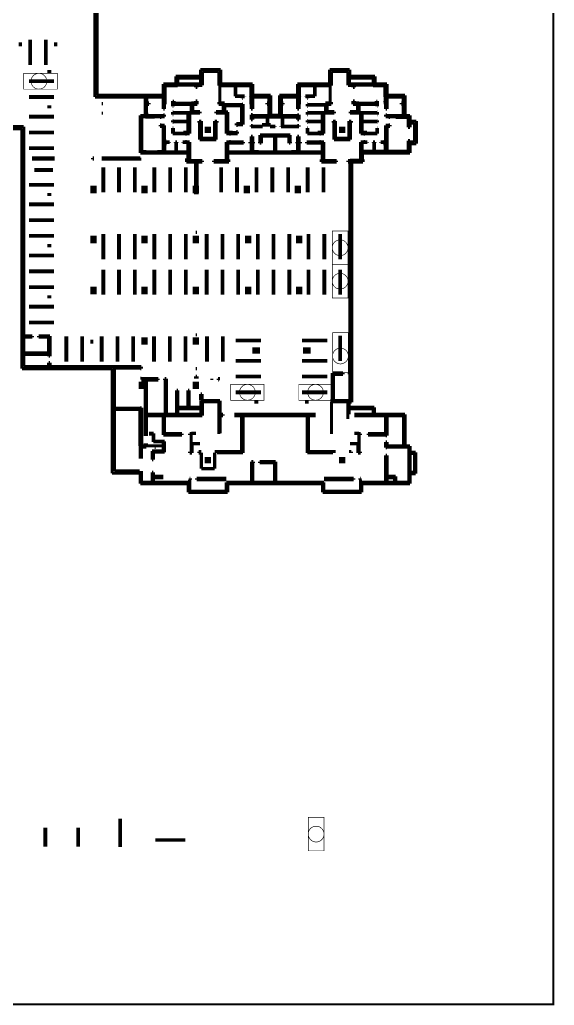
# Model space of a CAD drawing. Header units: millimetres. Extents: x 0 to 1249171, y -42321 to 335084.
# Drawn here: x 864317 to 949071, y -42221 to 113900 of the extents above; entities that cross this region are included whole.
import ezdxf

# ---------------------------------------------------------------- set-up
doc = ezdxf.new("R2010")
doc.units = ezdxf.units.MM
doc.header["$LTSCALE"] = 1000
doc.linetypes.add('A6-DK-B1F$0$HIDDEN2', pattern=[4.7625, 3.175, -1.5875])
doc.linetypes.add('A6-DK-B2F$0$HIDDEN2', pattern=[4.7625, 3.175, -1.5875])
for name, color, linetype in [('A6-DK-B1F$0$A-PRKG', 175, 'A6-DK-B1F$0$HIDDEN2'), ('A6-DK-B2F$0$A-PRKG', 175, 'A6-DK-B2F$0$HIDDEN2'), ('P_core', 1, 'Continuous'), ('P_lot', 5, 'Continuous'), ('留孔', 1, 'Continuous')]:
    doc.layers.add(name, color=color, linetype=linetype)
doc.layers.add('P_wall', color=7, linetype='Continuous', lineweight=50)
doc.layers.get('0').off()
doc.layers.get('A6-DK-B1F$0$A-PRKG').off()
doc.layers.get('A6-DK-B2F$0$A-PRKG').off()

# ---------------------------------------------------------------- blocks, each defined once
blk = doc.blocks.new('A6-DK-B1F$0$标准车位')
blk.add_lwpolyline([(350, 4600), (1250, 0), (2150, 4600)])
blk.add_lwpolyline([(350, 4600), (2150, 4600), (2150, 0), (350, 0)], close=True)
at = {"layer": 'P_lot', "const_width": 600}
blk.add_lwpolyline([(1250, 300), (1250, 4300)], dxfattribs=at)
blk = doc.blocks.new('A6-DK-B1F$0$$0$A$C46FA2BC5')
at = {"layer": 'P_lot', "const_width": 600}
blk.add_lwpolyline([(-1100, -650), (-1100, -3650)], dxfattribs=at)
blk = doc.blocks.new('A6-DK-B1F$0$wzatcw')
at = {"extrusion": (-5.18032e-09, -4.99617e-22, 1), "elevation": 0}
blk.add_lwpolyline([(3350, 5500), (2450, 200), (1550, 5500)], dxfattribs=at)
blk.add_lwpolyline([(3350, 5500), (1550, 5500), (1550, 200), (3350, 200)], close=True, dxfattribs=at)
at = {"layer": 'P_lot', "const_width": 600, "elevation": 0}
blk.add_lwpolyline([(2450, 5100), (2450, 600)], dxfattribs=at)
blk = doc.blocks.new('A6-DK-B2F$0$侧放停车位')
blk.add_lwpolyline([(350, 5700), (1250, 900), (2150, 5700)])
blk.add_lwpolyline([(350, 5700), (2150, 5700), (2150, 900), (350, 900)], close=True)
blk.add_circle((1250, 348, 0), 400)
at = {"layer": 'P_lot', "const_width": 500}
blk.add_lwpolyline([(1250, 5700), (1250, 900)], dxfattribs=at)

msp = doc.modelspace()

# ---------------------------------------------------------------- linework, layer by layer
at = {"layer": 'P_core'}
for points in [[(893667, 96960), (894667, 96960), (893667, 95960), (894667, 95960)], [(915947, 96960), (914947, 96960), (915947, 95960), (914947, 95960)], [(893667, 44610), (894667, 44610), (893667, 43610), (894667, 43610)], [(915947, 44610), (914947, 44610), (915947, 43610), (914947, 43610)]]:
    msp.add_solid(points, dxfattribs=at)
at = {"layer": 'P_wall', "const_width": 300}
msp.add_lwpolyline([(710902, 334834), (948921, 334834), (948921, -42071), (710902, -42071)], close=True, dxfattribs=at)
at = {"layer": 'P_wall', "const_width": 500}
for points in [[(876267, 152410), (876267, 101640)], [(876567, 101940), (876567, 152110)], [(864417, 109700), (864417, 110300)], [(870017, 109700), (870017, 110300)], [(892967, 106010), (896177, 106010)], [(892967, 104950), (892967, 106010)], [(896177, 106010), (896177, 103740)], [(913437, 106010), (916647, 106010)], [(913437, 103740), (913437, 106010)], [(916647, 106010), (916647, 104940)], [(868717, 105700), (869317, 105700)], [(889067, 104950), (892967, 104950)], [(889067, 103740), (889067, 104950)], [(889197, 104840), (889197, 103740)], [(893017, 104840), (889197, 104840)], [(889367, 104650), (889367, 103440)], [(893267, 104650), (889367, 104650)], [(889397, 104640), (889397, 103540)], [(893017, 104640), (889397, 104640)], [(892967, 105440), (892967, 103740)], [(893267, 105440), (892967, 105440)], [(893267, 105710), (893267, 104650)], [(895877, 105710), (893267, 105710)], [(893267, 103490), (893267, 105440)], [(895877, 103440), (895877, 105710)], [(895877, 105440), (895877, 103490)], [(896127, 105440), (895877, 105440)], [(896127, 103740), (896127, 105440)], [(913487, 105440), (913737, 105440)], [(913487, 103740), (913487, 105440)], [(913737, 105710), (913737, 103440)], [(916347, 105710), (913737, 105710)], [(913737, 105440), (913737, 103490)], [(916347, 104640), (916347, 105710)], [(916347, 105440), (916597, 105440)], [(916347, 103490), (916347, 105440)], [(920347, 104640), (916347, 104640)], [(916597, 105440), (916597, 103740)], [(916647, 104940), (920647, 104940)], [(916647, 104840), (920547, 104840)], [(916647, 104640), (920347, 104640)], [(920347, 104640), (920347, 103540)], [(920347, 103440), (920347, 104640)], [(920547, 104840), (920547, 103740)], [(920647, 104940), (920647, 103740)], [(887077, 103740), (887077, 101940)], [(889197, 103740), (887077, 103740)], [(887077, 103740), (887077, 100470)], [(887857, 103740), (887077, 103740)], [(887077, 103740), (889067, 103740)], [(887077, 101940), (887077, 103740)], [(887327, 103540), (887327, 101740)], [(889397, 103540), (887327, 103540)], [(887377, 103490), (887857, 103490)], [(887377, 100470), (887377, 103490)], [(887377, 103440), (887377, 101640)], [(889367, 103440), (887377, 103440)], [(887857, 103490), (887857, 103740)], [(889397, 103740), (892257, 103740)], [(889397, 103540), (892257, 103540)], [(892207, 103740), (892207, 103190)], [(892967, 103740), (892207, 103740)], [(892207, 103190), (892457, 103190)], [(892457, 103490), (893267, 103490)], [(892457, 103190), (892457, 103490)], [(895877, 103490), (896567, 103490)], [(900957, 103440), (895877, 103440)], [(896057, 103540), (896057, 100720)], [(901257, 103740), (896077, 103740)], [(901007, 103540), (896077, 103540)], [(896567, 103740), (896127, 103740)], [(896177, 103740), (901257, 103740)], [(896567, 103490), (896567, 103740)], [(898467, 101740), (898467, 103540)], [(898567, 101840), (898567, 103540)], [(900407, 103740), (900407, 103490)], [(901257, 103740), (900407, 103740)], [(900407, 103490), (900957, 103490)], [(900957, 103490), (900957, 100470)], [(900957, 101640), (900957, 103440)], [(901007, 101740), (901007, 103540)], [(901257, 101940), (901257, 103740)], [(901257, 100470), (901257, 103740)], [(901257, 103740), (901257, 101940)], [(908357, 103740), (908357, 101940)], [(913537, 103740), (908357, 103740)], [(908357, 103740), (909207, 103740)], [(908357, 100470), (908357, 103740)], [(908357, 103740), (913437, 103740)], [(908357, 101940), (908357, 103740)], [(908607, 103540), (908607, 101740)], [(913537, 103540), (908607, 103540)], [(909207, 103490), (908657, 103490)], [(908657, 103490), (908657, 100470)], [(908657, 103440), (908657, 101640)], [(913737, 103440), (908657, 103440)], [(909207, 103740), (909207, 103490)], [(911047, 101840), (911047, 103540)], [(911147, 101740), (911147, 103540)], [(913047, 103740), (913487, 103740)], [(913047, 103490), (913047, 103740)], [(913737, 103490), (913047, 103490)], [(913537, 103540), (913537, 100720)], [(913537, 103540), (913537, 100720)], [(917157, 103490), (916347, 103490)], [(916597, 103740), (917407, 103740)], [(917157, 103190), (917157, 103490)], [(917407, 103190), (917157, 103190)], [(920347, 103740), (917357, 103740)], [(920347, 103740), (917357, 103740)], [(920347, 103540), (917357, 103540)], [(920347, 103540), (917357, 103540)], [(917407, 103740), (917407, 103190)], [(920347, 103540), (922287, 103540)], [(922237, 103440), (920347, 103440)], [(920547, 103740), (922537, 103740)], [(920647, 103740), (922537, 103740)], [(921757, 103740), (922537, 103740)], [(921757, 103490), (921757, 103740)], [(922287, 103490), (921757, 103490)], [(922237, 101640), (922237, 103440)], [(922287, 103540), (922287, 101740)], [(922287, 100470), (922287, 103490)], [(922537, 103740), (922537, 101940)], [(922537, 103740), (922537, 100470)], [(922537, 103740), (922537, 101940)], [(876267, 101640), (884217, 101640)], [(884217, 101940), (876567, 101940)], [(884217, 101940), (884217, 98740)], [(887077, 101940), (884217, 101940)], [(887077, 101940), (884217, 101940)], [(884217, 101940), (884467, 101940)], [(884217, 100290), (884217, 101940)], [(884217, 101640), (884217, 101940)], [(884417, 101740), (884417, 98540)], [(887327, 101740), (884417, 101740)], [(884467, 101940), (884467, 100720)], [(884467, 101940), (887077, 101940)], [(884467, 101640), (884467, 101940)], [(887377, 101640), (884467, 101640)], [(899997, 101740), (898467, 101740)], [(898567, 101840), (899997, 101840)], [(899607, 101450), (899607, 101740)], [(899707, 101450), (899607, 101450)], [(899707, 101450), (899707, 101740)], [(899997, 101840), (899997, 101740)], [(900897, 101840), (901007, 101840)], [(900897, 101840), (900897, 101740)], [(901007, 101740), (900897, 101740)], [(903817, 101640), (900957, 101640)], [(901007, 99750), (901007, 101740)], [(903917, 101740), (901007, 101740)], [(904117, 101940), (901257, 101940)], [(901257, 101940), (904117, 101940)], [(901257, 99750), (901257, 101740)], [(903817, 98450), (903817, 101640)], [(903867, 101940), (903867, 100720)], [(904117, 101940), (903867, 101940)], [(903917, 98550), (903917, 101740)], [(904117, 98750), (904117, 101940)], [(904117, 100290), (904117, 101940)], [(904117, 101940), (904117, 98750)], [(905497, 101940), (905497, 98750)], [(908357, 101940), (905497, 101940)], [(905497, 101940), (905747, 101940)], [(905497, 100290), (905497, 101940)], [(905497, 101940), (908357, 101940)], [(905497, 98750), (905497, 101940)], [(905697, 101740), (905697, 98550)], [(908607, 101740), (905697, 101740)], [(905747, 101940), (905747, 100720)], [(905797, 101640), (905797, 98450)], [(908657, 101640), (905797, 101640)], [(908357, 99740), (908357, 101740)], [(908717, 101840), (908607, 101840)], [(908607, 101740), (908717, 101740)], [(908607, 99740), (908607, 101740)], [(908717, 101840), (908717, 101740)], [(911047, 101840), (909617, 101840)], [(909617, 101840), (909617, 101740)], [(909617, 101740), (911147, 101740)], [(909907, 101450), (909907, 101740)], [(909907, 101450), (910007, 101450)], [(910007, 101450), (910007, 101740)], [(925097, 101640), (922237, 101640)], [(922287, 101740), (925197, 101740)], [(922337, 101740), (922337, 101000)], [(922537, 101940), (925397, 101940)], [(922537, 101940), (925397, 101940)], [(922537, 101740), (922537, 99740)], [(925097, 98440), (925097, 101640)], [(925147, 101940), (925147, 100720)], [(925397, 101940), (925147, 101940)], [(925197, 101740), (925197, 98540)], [(925397, 100290), (925397, 101940)], [(925397, 101940), (925397, 98740)], [(868717, 100100), (869317, 100100)], [(877317, 100605), (877517, 100605)], [(884467, 100290), (884217, 100290)], [(884467, 100720), (884817, 100720)], [(884467, 100470), (884467, 100290)], [(884817, 100470), (884467, 100470)], [(884817, 100720), (884817, 100470)], [(887077, 100470), (887077, 99740)], [(887077, 100470), (887377, 100470)], [(887277, 99740), (887077, 99740)], [(887277, 100470), (887277, 99740)], [(887327, 101000), (887377, 101000)], [(887377, 100800), (887327, 100800)], [(887377, 101000), (887377, 100800)], [(888777, 101000), (888577, 101000)], [(888577, 101000), (888577, 100800)], [(888577, 100460), (888577, 100800)], [(891507, 100460), (888577, 100460)], [(888577, 100190), (888577, 100460)], [(888677, 100190), (888577, 100190)], [(888677, 100190), (888677, 100460)], [(888777, 100660), (888777, 101000)], [(891507, 100660), (888777, 100660)], [(892207, 100720), (891507, 100720)], [(891507, 100720), (891507, 99090)], [(891507, 100660), (891507, 99190)], [(892257, 100660), (891507, 100660)], [(891757, 100470), (892457, 100470)], [(891757, 99340), (891757, 100470)], [(892207, 101020), (892207, 100720)], [(892457, 101020), (892207, 101020)], [(892457, 100470), (892457, 101020)], [(895877, 100850), (895877, 100470)], [(896127, 100850), (895877, 100850)], [(895877, 100470), (896577, 100470)], [(896077, 100720), (896827, 100720)], [(896127, 100720), (896127, 100850)], [(896827, 100720), (896127, 100720)], [(896577, 100470), (896577, 99340)], [(896827, 100450), (896827, 100720)], [(896827, 99090), (896827, 100720)], [(896827, 100450), (899607, 100450)], [(899507, 100250), (896827, 100250)], [(896827, 99290), (896827, 100250)], [(899507, 97460), (899507, 100250)], [(899607, 100450), (899607, 100550)], [(899707, 100550), (899607, 100550)], [(899707, 100450), (899707, 100550)], [(899707, 97260), (899707, 100450)], [(900957, 100470), (901257, 100470)], [(901257, 99750), (901007, 99750)], [(903517, 100720), (903517, 100470)], [(903867, 100720), (903517, 100720)], [(903517, 100470), (903867, 100470)], [(903867, 100470), (903867, 100290)], [(903867, 100290), (904117, 100290)], [(905747, 100290), (905497, 100290)], [(905747, 100720), (906097, 100720)], [(905747, 100470), (905747, 100290)], [(906097, 100470), (905747, 100470)], [(906097, 100720), (906097, 100470)], [(908657, 100470), (908357, 100470)], [(908357, 99740), (908607, 99740)], [(909907, 100450), (909907, 100550)], [(909907, 100550), (910007, 100550)], [(909907, 100450), (909907, 100190)], [(910007, 100190), (909907, 100190)], [(910007, 100450), (910007, 100550)], [(912787, 100450), (910007, 100450)], [(910007, 100350), (910007, 100190)], [(912787, 100350), (910007, 100350)], [(912787, 100450), (912787, 100720)], [(913537, 100720), (912787, 100720)], [(912787, 100720), (913487, 100720)], [(912787, 99090), (912787, 100720)], [(913037, 100470), (913037, 99340)], [(913737, 100470), (913037, 100470)], [(913487, 100850), (913737, 100850)], [(913487, 100720), (913487, 100850)], [(913737, 100850), (913737, 100470)], [(917157, 101020), (917407, 101020)], [(917157, 100470), (917157, 101020)], [(917857, 100470), (917157, 100470)], [(917407, 101020), (917407, 100720)], [(917407, 100720), (918107, 100720)], [(917857, 99340), (917857, 100470)], [(918107, 100720), (918107, 99090)], [(918107, 100660), (920837, 100660)], [(918107, 100460), (921037, 100460)], [(920837, 101000), (921037, 101000)], [(920837, 100660), (920837, 101000)], [(920937, 100190), (920937, 100460)], [(920937, 100190), (920937, 100460)], [(920937, 100190), (921037, 100190)], [(921037, 101000), (921037, 100800)], [(921037, 100460), (921037, 100800)], [(921037, 100190), (921037, 100460)], [(921037, 100190), (921037, 100460)], [(922237, 101000), (922337, 101000)], [(922237, 101000), (922237, 100800)], [(922237, 100800), (922337, 100800)], [(922537, 100470), (922287, 100470)], [(922337, 100800), (922337, 99740)], [(922337, 99740), (922537, 99740)], [(924797, 100720), (924797, 100470)], [(925147, 100720), (924797, 100720)], [(924797, 100470), (925147, 100470)], [(925147, 100470), (925147, 100290)], [(925147, 100290), (925397, 100290)], [(877317, 99105), (877517, 99105)], [(883417, 98740), (883417, 92760)], [(884217, 98740), (883417, 98740)], [(883417, 98740), (883417, 96840)], [(883667, 98740), (883417, 98740)], [(883667, 96840), (883667, 98740)], [(883667, 98540), (883667, 92960)], [(884417, 98540), (883667, 98540)], [(884217, 99160), (884217, 98490)], [(884467, 99160), (884217, 99160)], [(884217, 98490), (885717, 98490)], [(884417, 98740), (887077, 98740)], [(884417, 98540), (886577, 98540)], [(884467, 98740), (884467, 99160)], [(885717, 98740), (884467, 98740)], [(885717, 98560), (885717, 98740)], [(885717, 98490), (885717, 98560)], [(886577, 98540), (886577, 98440)], [(886777, 98440), (886577, 98440)], [(886777, 98540), (886777, 98440)], [(887277, 98540), (886777, 98540)], [(887077, 98840), (887277, 98840)], [(887077, 98740), (887077, 98840)], [(887277, 98840), (887277, 98540)], [(887277, 98840), (887277, 98540)], [(888577, 98840), (888577, 99290)], [(888677, 99290), (888577, 99290)], [(888677, 98840), (888577, 98840)], [(888677, 99190), (888677, 99290)], [(891507, 99190), (888677, 99190)], [(888677, 98840), (888677, 99090)], [(891007, 99090), (888677, 99090)], [(891007, 97840), (891007, 99090)], [(891507, 99090), (891257, 99090)], [(891257, 97840), (891257, 99090)], [(891507, 99090), (892907, 99090)], [(892907, 99340), (891757, 99340)], [(892907, 99160), (892907, 99340)], [(892907, 99090), (892907, 99160)], [(895427, 99340), (895427, 99160)], [(896577, 99340), (895427, 99340)], [(895427, 99160), (895427, 99090)], [(895427, 99090), (896827, 99090)], [(897327, 99290), (896827, 99290)], [(897077, 99090), (896827, 99090)], [(897077, 97840), (897077, 99090)], [(897327, 97840), (897327, 99290)], [(901007, 98050), (901007, 98850)], [(901257, 98850), (901007, 98850)], [(901007, 98740), (901007, 98260)], [(902577, 98740), (901007, 98740)], [(901007, 98260), (901257, 98260)], [(901257, 98050), (901257, 98850)], [(901257, 98740), (903917, 98740)], [(901257, 98490), (903567, 98490)], [(901257, 98490), (902677, 98490)], [(901257, 98260), (901257, 98490)], [(902677, 98740), (902577, 98740)], [(902677, 98490), (902677, 98740)], [(903567, 98490), (903567, 97300)], [(903667, 98550), (905947, 98550)], [(903667, 98550), (903667, 97300)], [(905797, 98450), (903817, 98450)], [(905697, 98550), (903917, 98550)], [(905497, 98750), (904117, 98750)], [(904117, 98750), (905497, 98750)], [(908357, 98740), (905697, 98740)], [(905947, 98550), (905947, 97050)], [(908347, 98490), (906047, 98490)], [(906047, 98490), (906047, 97050)], [(906937, 98740), (907037, 98740)], [(906937, 98490), (906937, 98740)], [(908357, 98490), (906937, 98490)], [(907037, 98740), (908607, 98740)], [(908357, 98050), (908357, 98840)], [(908357, 98840), (908607, 98840)], [(908357, 98260), (908357, 98490)], [(908607, 98260), (908357, 98260)], [(908607, 98050), (908607, 98840)], [(908607, 98740), (908607, 98260)], [(909907, 99290), (909907, 98840)], [(910007, 99290), (909907, 99290)], [(910007, 98840), (909907, 98840)], [(910007, 99290), (910007, 99190)], [(912787, 99190), (910007, 99190)], [(910007, 99090), (910007, 98840)], [(912287, 99090), (910007, 99090)], [(910007, 98940), (910007, 98840)], [(912287, 97840), (912287, 99090)], [(912787, 99090), (912537, 99090)], [(912537, 97840), (912537, 99090)], [(914187, 99090), (912787, 99090)], [(913037, 99340), (914187, 99340)], [(914187, 99340), (914187, 99160)], [(914187, 99160), (914187, 99090)], [(916707, 99340), (917857, 99340)], [(916707, 99160), (916707, 99340)], [(916707, 99090), (916707, 99160)], [(918107, 99090), (916707, 99090)], [(918107, 99190), (920937, 99190)], [(918107, 99090), (918357, 99090)], [(918357, 97840), (918357, 99090)], [(918607, 99090), (920937, 99090)], [(918607, 97840), (918607, 99090)], [(920937, 99190), (920937, 99290)], [(920937, 99190), (920937, 99290)], [(920937, 99290), (921037, 99290)], [(920937, 98840), (920937, 99090)], [(920937, 98840), (921037, 98840)], [(921037, 98840), (921037, 99290)], [(922337, 98840), (922337, 98740)], [(922337, 98840), (922537, 98840)], [(922337, 98540), (922337, 98740)], [(925197, 98540), (922337, 98540)], [(922537, 98840), (922537, 98740)], [(922537, 98740), (925197, 98740)], [(922837, 98540), (922837, 98440)], [(922837, 98440), (923037, 98440)], [(923037, 98540), (923037, 98440)], [(923897, 98740), (925147, 98740)], [(923897, 98560), (923897, 98740)], [(923897, 98440), (923897, 98560)], [(925397, 98440), (923897, 98440)], [(925897, 98440), (925097, 98440)], [(925147, 99160), (925397, 99160)], [(925147, 98740), (925147, 99160)], [(925197, 98540), (925947, 98540)], [(925397, 99160), (925397, 98440)], [(925397, 98740), (926197, 98740)], [(925897, 98740), (926197, 98740)], [(925897, 96840), (925897, 98740)], [(925897, 97540), (925897, 98440)], [(925947, 98540), (925947, 96839)], [(926197, 98740), (926197, 96840)], [(926197, 98740), (926197, 97840)], [(837947, 96950), (864967, 96950)], [(864667, 96650), (837947, 96650)], [(864667, 58630), (864667, 96650)], [(864967, 96950), (864967, 58930)], [(883417, 96840), (883667, 96840)], [(886577, 97240), (886577, 96990)], [(886777, 97240), (886577, 97240)], [(886577, 96990), (887077, 96990)], [(886777, 97240), (886777, 97190)], [(886777, 97190), (887277, 97190)], [(887077, 96990), (887077, 92960)], [(887277, 97190), (887277, 94960)], [(888577, 97640), (888577, 97940)], [(888677, 97940), (888577, 97940)], [(888677, 97640), (888577, 97640)], [(888577, 95840), (888577, 96740)], [(888677, 96740), (888577, 96740)], [(888677, 97840), (888677, 97940)], [(891007, 97840), (888677, 97840)], [(891007, 97740), (888677, 97740)], [(888677, 97740), (888677, 97640)], [(888677, 95940), (888677, 96740)], [(888677, 96640), (888677, 96740)], [(891007, 95840), (891007, 97840)], [(891007, 97840), (891257, 97840)], [(891257, 97840), (891257, 95840)], [(892727, 97840), (892727, 97590)], [(892727, 97840), (893107, 97840)], [(892727, 97840), (892727, 97590)], [(893107, 97840), (892727, 97840)], [(892727, 97590), (892857, 97590)], [(892727, 97590), (892857, 97590)], [(892857, 97590), (892857, 94890)], [(893107, 95140), (893107, 97840)], [(893107, 97660), (893107, 95140)], [(895607, 97840), (895227, 97840)], [(895227, 97840), (895227, 95140)], [(895607, 97840), (895227, 97840)], [(895227, 95140), (895227, 97660)], [(895607, 97590), (895477, 97590)], [(895477, 97590), (895607, 97590)], [(895477, 94890), (895477, 97590)], [(895607, 97840), (895607, 97590)], [(895607, 97590), (895607, 97840)], [(897077, 95840), (897077, 97840)], [(897077, 97840), (897327, 97840)], [(897327, 97840), (897327, 95840)], [(898657, 97460), (899507, 97460)], [(898657, 97160), (898657, 97460)], [(898657, 97160), (898857, 97160)], [(898857, 97260), (899707, 97260)], [(898857, 97160), (898857, 97260)], [(901257, 98050), (901007, 98050)], [(901007, 96950), (901007, 97150)], [(901257, 97150), (901007, 97150)], [(901007, 96950), (902817, 96950)], [(901257, 97050), (901257, 97150)], [(901257, 97050), (902717, 97050)], [(902717, 97300), (903567, 97300)], [(902717, 97050), (902717, 97300)], [(902817, 97200), (904017, 97200)], [(902817, 96950), (902817, 97200)], [(903667, 97300), (904117, 97300)], [(904017, 97200), (904017, 96950)], [(904017, 96950), (904827, 96950)], [(904117, 97300), (904117, 97050)], [(904117, 97050), (904827, 97050)], [(904827, 97050), (904787, 97050)], [(904827, 96950), (904787, 96950)], [(904827, 96950), (904827, 97050)], [(904827, 96950), (904827, 97050)], [(905947, 97050), (905727, 97050)], [(905727, 96950), (905727, 97050)], [(908607, 96950), (905727, 96950)], [(908357, 97050), (906047, 97050)], [(908357, 98050), (908607, 98050)], [(908357, 97050), (908357, 97150)], [(908357, 97150), (908607, 97150)], [(908607, 97150), (908607, 96950)], [(910007, 97940), (909907, 97940)], [(909907, 97640), (909907, 97940)], [(910007, 97640), (909907, 97640)], [(910007, 96740), (909907, 96740)], [(909907, 95840), (909907, 96740)], [(910007, 97940), (910007, 97840)], [(910007, 97840), (912287, 97840)], [(910007, 97640), (910007, 97740)], [(910007, 97740), (912287, 97740)], [(910007, 96640), (910007, 96740)], [(910007, 95940), (910007, 96740)], [(910947, 97840), (912287, 97840)], [(910947, 97740), (912287, 97740)], [(912287, 97840), (912287, 95840)], [(912537, 97840), (912287, 97840)], [(912537, 95840), (912537, 97840)], [(914007, 97840), (914007, 97590)], [(914007, 97840), (914387, 97840)], [(914007, 97840), (914387, 97840)], [(914007, 97590), (914007, 97840)], [(914007, 97590), (914137, 97590)], [(914137, 97590), (914007, 97590)], [(914137, 94890), (914137, 97590)], [(914387, 97840), (914387, 95140)], [(914387, 97660), (914387, 95140)], [(916887, 97840), (916507, 97840)], [(916507, 95140), (916507, 97840)], [(916507, 97840), (916887, 97840)], [(916507, 95140), (916507, 97660)], [(916887, 97590), (916757, 97590)], [(916757, 97590), (916757, 94890)], [(916887, 97590), (916757, 97590)], [(916887, 97840), (916887, 97590)], [(916887, 97840), (916887, 97590)], [(918357, 97840), (918357, 95840)], [(918607, 97840), (918357, 97840)], [(918607, 97840), (920937, 97840)], [(918607, 95840), (918607, 97840)], [(918607, 97740), (920937, 97740)], [(918607, 97740), (920937, 97740)], [(920937, 97840), (920937, 97940)], [(920937, 97940), (921037, 97940)], [(920937, 97740), (920937, 97640)], [(920937, 97740), (920937, 97640)], [(920937, 97640), (921037, 97640)], [(920937, 97640), (921037, 97640)], [(920937, 95940), (920937, 96740)], [(920937, 96740), (921037, 96740)], [(920937, 96740), (921037, 96740)], [(921037, 97640), (921037, 97940)], [(921037, 97640), (921037, 97740)], [(921037, 95840), (921037, 96740)], [(922337, 97190), (922337, 94340)], [(922837, 97190), (922337, 97190)], [(922537, 96990), (922537, 92960)], [(923037, 96990), (922537, 96990)], [(922837, 97240), (922837, 97190)], [(922837, 97240), (923037, 97240)], [(923037, 97240), (923037, 96990)], [(926897, 97540), (925897, 97540)], [(926197, 96840), (925897, 96840)], [(926197, 97840), (927197, 97840)], [(926897, 94540), (926897, 97540)], [(927197, 97840), (927197, 94240)], [(890567, 95840), (888577, 95840)], [(891007, 95940), (888677, 95940)], [(890257, 96090), (890257, 95840)], [(891007, 96090), (890257, 96090)], [(890257, 95840), (891007, 95840)], [(890567, 95790), (890567, 95840)], [(890767, 95790), (890567, 95790)], [(891007, 95840), (890767, 95840)], [(890767, 95790), (890767, 95840)], [(891257, 95840), (891007, 95840)], [(893107, 95140), (895227, 95140)], [(895227, 95140), (893107, 95140)], [(897327, 95840), (897077, 95840)], [(897327, 96090), (898077, 96090)], [(898657, 96040), (897327, 96040)], [(897327, 95840), (897567, 95840)], [(898077, 95840), (897327, 95840)], [(897567, 95790), (897567, 95840)], [(897567, 95790), (897767, 95790)], [(897767, 95840), (898857, 95840)], [(897767, 95790), (897767, 95840)], [(898077, 96090), (898077, 95840)], [(898657, 96160), (898657, 96040)], [(898857, 96160), (898657, 96160)], [(898857, 95840), (898857, 96160)], [(901007, 95450), (901007, 92760)], [(901257, 95450), (901007, 95450)], [(901257, 93010), (901257, 95450)], [(902417, 95650), (902417, 94540)], [(904837, 95650), (902417, 95650)], [(902417, 95650), (907197, 95650)], [(902617, 95450), (904707, 95450)], [(902617, 94340), (902617, 95450)], [(904707, 95450), (904707, 92960)], [(904907, 95450), (904907, 92960)], [(906997, 95450), (904907, 95450)], [(906997, 94340), (906997, 95450)], [(907197, 95650), (907197, 94540)], [(908357, 95450), (908607, 95450)], [(908357, 93010), (908357, 95450)], [(908357, 95250), (908607, 95250)], [(908357, 92960), (908357, 95250)], [(908607, 95450), (908607, 92760)], [(908607, 95250), (908607, 92960)], [(911847, 95840), (909907, 95840)], [(912287, 95940), (910007, 95940)], [(911537, 96090), (911537, 95840)], [(912287, 96090), (911537, 96090)], [(911537, 95840), (912287, 95840)], [(911847, 95790), (911847, 95840)], [(912047, 95790), (911847, 95790)], [(912287, 95840), (912047, 95840)], [(912047, 95790), (912047, 95840)], [(912287, 95840), (912537, 95840)], [(914387, 95140), (916507, 95140)], [(914387, 95140), (916507, 95140)], [(918357, 95840), (918607, 95840)], [(918607, 96090), (919357, 96090)], [(918607, 95940), (920937, 95940)], [(918607, 95840), (918847, 95840)], [(919357, 95840), (918607, 95840)], [(918847, 95790), (918847, 95840)], [(918847, 95790), (919047, 95790)], [(919047, 95840), (921037, 95840)], [(919047, 95790), (919047, 95840)], [(919357, 96090), (919357, 95840)], [(883417, 94760), (883417, 92760)], [(883667, 94760), (883417, 94760)], [(883667, 92760), (883667, 94760)], [(887077, 94850), (887077, 93010)], [(887327, 94850), (887077, 94850)], [(887277, 94960), (887327, 94960)], [(887327, 94960), (887327, 94340)], [(887327, 92760), (887327, 94850)], [(887327, 94340), (887527, 94340)], [(887327, 94240), (887327, 92960)], [(887627, 94240), (887327, 94240)], [(887527, 94540), (888067, 94540)], [(887527, 94340), (887527, 94540)], [(887627, 94440), (887627, 94240)], [(888067, 94440), (887627, 94440)], [(888067, 94540), (888067, 94440)], [(889267, 94540), (888967, 94540)], [(888967, 94540), (888967, 94440)], [(888967, 94440), (889067, 94440)], [(889067, 94440), (889067, 92960)], [(889167, 94540), (889267, 94540)], [(889267, 94440), (889167, 94440)], [(889167, 94440), (889167, 92960)], [(889167, 94440), (889267, 94440)], [(889267, 94540), (889267, 94440)], [(890567, 94540), (890167, 94540)], [(890167, 94540), (890167, 94440)], [(891007, 94440), (890167, 94440)], [(890567, 94540), (890567, 94590)], [(890767, 94590), (890567, 94590)], [(890767, 94540), (890767, 94590)], [(891257, 94540), (890767, 94540)], [(891007, 94540), (891007, 93010)], [(891257, 94540), (891007, 94540)], [(891007, 94440), (891007, 92960)], [(891257, 94540), (891257, 92960)], [(891257, 92760), (891257, 94540)], [(892857, 94890), (895477, 94890)], [(897077, 94540), (897567, 94540)], [(897077, 94540), (897077, 92960)], [(897077, 94540), (897077, 92760)], [(897327, 94540), (897077, 94540)], [(897327, 93010), (897327, 94540)], [(897327, 94340), (899807, 94340)], [(897327, 94340), (897327, 92960)], [(897567, 94590), (897767, 94590)], [(897567, 94540), (897567, 94590)], [(897567, 94590), (897767, 94590)], [(897767, 94540), (897767, 94590)], [(897767, 94540), (899807, 94540)], [(899807, 94540), (899807, 94340)], [(900807, 94540), (901007, 94540)], [(900807, 94540), (900807, 94340)], [(900807, 94340), (901007, 94340)], [(901367, 94540), (901257, 94540)], [(901257, 92960), (901257, 94340)], [(901257, 94340), (901367, 94340)], [(901367, 94540), (901367, 94340)], [(902367, 94540), (902367, 94340)], [(902417, 94540), (902367, 94540)], [(902367, 94340), (902617, 94340)], [(907247, 94340), (906997, 94340)], [(907197, 94540), (907247, 94540)], [(907247, 94540), (907247, 94340)], [(908247, 94540), (908247, 94340)], [(908247, 94540), (908357, 94540)], [(908357, 94340), (908247, 94340)], [(908357, 92960), (908357, 94340)], [(908807, 94540), (908607, 94540)], [(908807, 94340), (908607, 94340)], [(908807, 94540), (908807, 94340)], [(911847, 94540), (909807, 94540)], [(909807, 94540), (909807, 94340)], [(912287, 94340), (909807, 94340)], [(912047, 94590), (911847, 94590)], [(911847, 94540), (911847, 94590)], [(912047, 94590), (911847, 94590)], [(912047, 94540), (912047, 94590)], [(912537, 94540), (912047, 94540)], [(912287, 94540), (912537, 94540)], [(912287, 93010), (912287, 94540)], [(912287, 94340), (912287, 92960)], [(912537, 94540), (912537, 92960)], [(912537, 94540), (912537, 92760)], [(916757, 94890), (914137, 94890)], [(918357, 94540), (918847, 94540)], [(918357, 94540), (918357, 92960)], [(918357, 94540), (918607, 94540)], [(918357, 92760), (918357, 94540)], [(918607, 94540), (918607, 93010)], [(918607, 94440), (919447, 94440)], [(918607, 94440), (918607, 92960)], [(918847, 94540), (918847, 94590)], [(918847, 94590), (919047, 94590)], [(919047, 94540), (919047, 94590)], [(919047, 94540), (919447, 94540)], [(919447, 94540), (919447, 94440)], [(920347, 94540), (920647, 94540)], [(920347, 94540), (920347, 94440)], [(920447, 94540), (920347, 94540)], [(920347, 94440), (920447, 94440)], [(920447, 94440), (920347, 94440)], [(920447, 94440), (920447, 92960)], [(920547, 94440), (920547, 92960)], [(920647, 94440), (920547, 94440)], [(920647, 94540), (920647, 94440)], [(921547, 94540), (921547, 94440)], [(921547, 94540), (922087, 94540)], [(921547, 94440), (921987, 94440)], [(921987, 94440), (921987, 94240)], [(921987, 94240), (922287, 94240)], [(922087, 94540), (922087, 94340)], [(922087, 94340), (922337, 94340)], [(922287, 94850), (922537, 94850)], [(922287, 92760), (922287, 94850)], [(922287, 94240), (922287, 92960)], [(922537, 94850), (922537, 93010)], [(925897, 94760), (926197, 94760)], [(925897, 94540), (925897, 94760)], [(926197, 94540), (925897, 94540)], [(925897, 94540), (926897, 94540)], [(925897, 93060), (925897, 94540)], [(925947, 94760), (925947, 92960)], [(926197, 94760), (926197, 94540)], [(926197, 94240), (926197, 92760)], [(927197, 94240), (926197, 94240)], [(864967, 92000), (865067, 92000)], [(866267, 92000), (869867, 92000)], [(868717, 92000), (869317, 92000)], [(875867, 92000), (876117, 92000)], [(875867, 92000), (875867, 91800)], [(877317, 92000), (877917, 92000)], [(877317, 92000), (883417, 92000)], [(883417, 93260), (883417, 92760)], [(883917, 93260), (883417, 93260)], [(883417, 92760), (891057, 92760)], [(883417, 92760), (883667, 92760)], [(883417, 92760), (883917, 92760)], [(883667, 93010), (884417, 93010)], [(883667, 92960), (891257, 92960)], [(884417, 92760), (883667, 92760)], [(883917, 92760), (883917, 93260)], [(884417, 93010), (884417, 92760)], [(887077, 93010), (886117, 93010)], [(886117, 93010), (886117, 92760)], [(886117, 92760), (887327, 92760)], [(890757, 91960), (890757, 91360)], [(891257, 91960), (890757, 91960)], [(891007, 93010), (890777, 93010)], [(890777, 93010), (890777, 92760)], [(890777, 92760), (891257, 92760)], [(891007, 92760), (891257, 92760)], [(891007, 91760), (891007, 92760)], [(891057, 92760), (891057, 91360)], [(891257, 92960), (891257, 91560)], [(891257, 92760), (891257, 91760)], [(891257, 91360), (891257, 91960)], [(897077, 92960), (912537, 92960)], [(897077, 91560), (897077, 92960)], [(897077, 92760), (897557, 92760)], [(897077, 92760), (897327, 92760)], [(897077, 91760), (897077, 92760)], [(897277, 92760), (912337, 92760)], [(897277, 91360), (897277, 92760)], [(897557, 93010), (897327, 93010)], [(897327, 92760), (897327, 91760)], [(897557, 92760), (897557, 93010)], [(901007, 93260), (901007, 92760)], [(901507, 93260), (901007, 93260)], [(901007, 92760), (902217, 92760)], [(901007, 92760), (901507, 92760)], [(902217, 93010), (901257, 93010)], [(901507, 92760), (901507, 93260)], [(902217, 92760), (902217, 93010)], [(907397, 93010), (908357, 93010)], [(907397, 92760), (907397, 93010)], [(908607, 92760), (907397, 92760)], [(908107, 93260), (908107, 92760)], [(908607, 93260), (908107, 93260)], [(908107, 92760), (908607, 92760)], [(908607, 92760), (908607, 93260)], [(912057, 93010), (912287, 93010)], [(912057, 92760), (912057, 93010)], [(912537, 92760), (912057, 92760)], [(912287, 92760), (912537, 92760)], [(912287, 91760), (912287, 92760)], [(912337, 92760), (912337, 91360)], [(912537, 92960), (912537, 91560)], [(912537, 92760), (912537, 91760)], [(918357, 93060), (925897, 93060)], [(918357, 91760), (918357, 93060)], [(918357, 92960), (918357, 91560)], [(925947, 92960), (918357, 92960)], [(918837, 92760), (918357, 92760)], [(918557, 92760), (926197, 92760)], [(918557, 91360), (918557, 92760)], [(918607, 93010), (918837, 93010)], [(918657, 92760), (918657, 91760)], [(926197, 92760), (918657, 92760)], [(918837, 93010), (918837, 92760)], [(923107, 92760), (922287, 92760)], [(922537, 93010), (923107, 93010)], [(923107, 93010), (923107, 92760)], [(864967, 91800), (865067, 91800)], [(866267, 91800), (869867, 91800)], [(875867, 91800), (876117, 91800)], [(877317, 91800), (883617, 91800)], [(890757, 91360), (891257, 91360)], [(891257, 91760), (891007, 91760)], [(891057, 91360), (893267, 91360)], [(891257, 91560), (893267, 91560)], [(892217, 86230), (892217, 91350)], [(892417, 86230), (892417, 91350)], [(893267, 91360), (893267, 91560)], [(895067, 91360), (895067, 91560)], [(895067, 91560), (897077, 91560)], [(895067, 91360), (897277, 91360)], [(897077, 91760), (897077, 91360)], [(897477, 91760), (897077, 91760)], [(897327, 91760), (897077, 91760)], [(897077, 91360), (897477, 91360)], [(897477, 91360), (897477, 91760)], [(912137, 91360), (912137, 91760)], [(912137, 91760), (912537, 91760)], [(912537, 91360), (912137, 91360)], [(912537, 91760), (912287, 91760)], [(912337, 91360), (914547, 91360)], [(912537, 91760), (912537, 91360)], [(912537, 91560), (914547, 91560)], [(914547, 91360), (914547, 91560)], [(916347, 91360), (916347, 91560)], [(918357, 91560), (916347, 91560)], [(916347, 91360), (918557, 91360)], [(916667, 91660), (918357, 91660)], [(916667, 91360), (916667, 91660)], [(918657, 91360), (916667, 91360)], [(916667, 53610), (916667, 91350)], [(916667, 91350), (916967, 91350)], [(916967, 91350), (916967, 53310)], [(918357, 91360), (918357, 91760)], [(918357, 91760), (918757, 91760)], [(918357, 91660), (918357, 91760)], [(918757, 91360), (918357, 91360)], [(918657, 91760), (918657, 91360)], [(918757, 91760), (918757, 91360)], [(876267, 87350), (875767, 87350), (875767, 86650), (876267, 86650), (876267, 87350)], [(884367, 87350), (883867, 87350), (883867, 86650), (884367, 86650), (884367, 87350)], [(892467, 87350), (891967, 87350), (891967, 86650), (892467, 86650), (892467, 87350)], [(900567, 87350), (900067, 87350), (900067, 86650), (900567, 86650), (900567, 87350)], [(908667, 87350), (908167, 87350), (908167, 86650), (908667, 86650), (908667, 87350)], [(868717, 86200), (869317, 86200)], [(876267, 79450), (875767, 79450), (875767, 78750), (876267, 78750), (876267, 79450)], [(884367, 79450), (883867, 79450), (883867, 78750), (884367, 78750), (884367, 79450)], [(892467, 79450), (891967, 79450), (891967, 78750), (892467, 78750), (892467, 79450)], [(892417, 80230), (892217, 80230)], [(900767, 79450), (900267, 79450), (900267, 78750), (900767, 78750), (900767, 79450)], [(908867, 79450), (908367, 79450), (908367, 78750), (908867, 78750), (908867, 79450)], [(868717, 78100), (869317, 78100)], [(876267, 71350), (875767, 71350), (875767, 70650), (876267, 70650), (876267, 71350)], [(884367, 71350), (883867, 71350), (883867, 70650), (884367, 70650), (884367, 71350)], [(892467, 71350), (891967, 71350), (891967, 70650), (892467, 70650), (892467, 71350)], [(900767, 71350), (900267, 71350), (900267, 70650), (900767, 70650), (900767, 71350)], [(908867, 71350), (908367, 71350), (908367, 70650), (908867, 70650), (908867, 71350)], [(868717, 70000), (869317, 70000)], [(864967, 63800), (866317, 63800)], [(866317, 63600), (866317, 63800)], [(867317, 63800), (869117, 63800)], [(867317, 63600), (867317, 63800)], [(869117, 63800), (869117, 60600)], [(892417, 63980), (892217, 63980)], [(864967, 63600), (866317, 63600)], [(867317, 63600), (868917, 63600)], [(868717, 62900), (869317, 62900)], [(868917, 63600), (868917, 61100)], [(875767, 63200), (875767, 62600)], [(884367, 63350), (883867, 63350), (883867, 62650), (884367, 62650), (884367, 63350)], [(892467, 63350), (891967, 63350), (891967, 62650), (892467, 62650), (892467, 63350)], [(864967, 61100), (868917, 61100)], [(864967, 60900), (868917, 60900)], [(868917, 60900), (868917, 60600)], [(902173, 61230), (902173, 61730), (901473, 61730), (901473, 61230), (902173, 61230)], [(910173, 61230), (910173, 61730), (909473, 61730), (909473, 61230), (910173, 61230)], [(868917, 60600), (869117, 60600)], [(868917, 59600), (868917, 58930)], [(868917, 59600), (869117, 59600)], [(869117, 59600), (869117, 58930)], [(879017, 58630), (864667, 58630)], [(864967, 58930), (879317, 58930)], [(878967, 42060), (878967, 58630)], [(879317, 58930), (883617, 58930)], [(879317, 58930), (879317, 42410)], [(879317, 58730), (883417, 58730)], [(883417, 58730), (883417, 58630)], [(883417, 58630), (883617, 58630)], [(883617, 58930), (883617, 58630)], [(892217, 58630), (892417, 58630)], [(913867, 57930), (915567, 57930)], [(913867, 57930), (913867, 53560)], [(914067, 57730), (915567, 57730)], [(914067, 57730), (914067, 53560)], [(915567, 57730), (915567, 57930)], [(916567, 57930), (916667, 57930)], [(916567, 57730), (916567, 57930)], [(916567, 57730), (916667, 57730)], [(883417, 57130), (883617, 57130)], [(883917, 56330), (883417, 56330), (883417, 55630), (883917, 55630), (883917, 56330)], [(886277, 57030), (883617, 57030)], [(884217, 56830), (883617, 56830)], [(884217, 56830), (884217, 51190)], [(884417, 56830), (884417, 51390)], [(886277, 56830), (884417, 56830)], [(886277, 56830), (886277, 57030)], [(887577, 57030), (887277, 57030)], [(887277, 56830), (887277, 57030)], [(887377, 56830), (887277, 56830)], [(887377, 56830), (887377, 51390)], [(887577, 57030), (887577, 51190)], [(892467, 56330), (891967, 56330), (891967, 55630), (892467, 55630), (892467, 56330)], [(892217, 57030), (892217, 57430)], [(892217, 57430), (892417, 57430)], [(892417, 57030), (892417, 57430)], [(894777, 56830), (894777, 57030)], [(896077, 57030), (895777, 57030)], [(895777, 56830), (895777, 57030)], [(895877, 56830), (895777, 56830)], [(889197, 52490), (889197, 55190)], [(889197, 55190), (889397, 55190)], [(889397, 55190), (889397, 52490)], [(890997, 52490), (890997, 55190)], [(890997, 55190), (891197, 55190)], [(891197, 55190), (891197, 52490)], [(893017, 53610), (893017, 54610)], [(893017, 54610), (893217, 54610)], [(893217, 54610), (893217, 53610)], [(893217, 53610), (893017, 53610)], [(893067, 53560), (893067, 51390)], [(896077, 53560), (893067, 53560)], [(893067, 53560), (896077, 53560)], [(893067, 53560), (893067, 51390)], [(893267, 53360), (893267, 51190)], [(895877, 53360), (893267, 53360)], [(893267, 53360), (895877, 53360)], [(895877, 51190), (895877, 53360)], [(895877, 53360), (895877, 48300)], [(896077, 51390), (896077, 53560)], [(896077, 53560), (896077, 51390)], [(902123, 53330), (901523, 53330)], [(910123, 53330), (909523, 53330)], [(916547, 53560), (913547, 53560)], [(916347, 53360), (913737, 53360)], [(913737, 53360), (913737, 48300)], [(916347, 53360), (916347, 50625)], [(916547, 53560), (916547, 51390)], [(916597, 53610), (916667, 53610)], [(916597, 53310), (916597, 53610)], [(916967, 53310), (916597, 53310)], [(883417, 52370), (879317, 52370)], [(883417, 52170), (879317, 52170)], [(883367, 46390), (883367, 52420)], [(883367, 52420), (883667, 52420)], [(883667, 46390), (883667, 52420)], [(884217, 51390), (884217, 47940)], [(887067, 51390), (884217, 51390)], [(889197, 51390), (884217, 51390)], [(887377, 51390), (884417, 51390)], [(889197, 52490), (889197, 51390)], [(893067, 52490), (889197, 52490)], [(889397, 52490), (889197, 52490)], [(889397, 52290), (889397, 51190)], [(893067, 52290), (889397, 52290)], [(893067, 51390), (889397, 51390)], [(889397, 51390), (892257, 51390)], [(891197, 52490), (890997, 52490)], [(896567, 51390), (896077, 51390)], [(896567, 51190), (896567, 51390)], [(911247, 51390), (898367, 51390)], [(920547, 52490), (916547, 52490)], [(920347, 52290), (916547, 52290)], [(920347, 51390), (917357, 51390)], [(920347, 51190), (920347, 52290)], [(920547, 51390), (920547, 52490)], [(925397, 51390), (920547, 51390)], [(925397, 46390), (925397, 51390)], [(884417, 51190), (884417, 47940)], [(887067, 51190), (884417, 51190)], [(889397, 51190), (884417, 51190)], [(887577, 51190), (884417, 51190)], [(887077, 48120), (887077, 51190)], [(887277, 51190), (887277, 48120)], [(893267, 51190), (889397, 51190)], [(889397, 51190), (892257, 51190)], [(896567, 51190), (895877, 51190)], [(896077, 51190), (896077, 48370)], [(911247, 51190), (898367, 51190)], [(899507, 45490), (899507, 51190)], [(899707, 45290), (899707, 51190)], [(909907, 45290), (909907, 51190)], [(910107, 51190), (910107, 45490)], [(913737, 51200), (913737, 48300)], [(920347, 51190), (917357, 51190)], [(925197, 51190), (920347, 51190)], [(922337, 48020), (922337, 51190)], [(922537, 48020), (922537, 51190)], [(925197, 46190), (925197, 51190)], [(884817, 48370), (885577, 48370)], [(885477, 48270), (884817, 48270)], [(885477, 47020), (885477, 48270)], [(885577, 48370), (885577, 47120)], [(887277, 48320), (890057, 48320)], [(890057, 48320), (890057, 48120)], [(891257, 48320), (891257, 48120)], [(891257, 48320), (891507, 48320)], [(891507, 48370), (892247, 48370)], [(891507, 45490), (891507, 48370)], [(918107, 48370), (917367, 48370)], [(918107, 45490), (918107, 48370)], [(918107, 48320), (918357, 48320)], [(918357, 48320), (918357, 48120)], [(919557, 48320), (919557, 48120)], [(919557, 48320), (922337, 48320)], [(884217, 46810), (884217, 46390)], [(884417, 46810), (884417, 46190)], [(887077, 47020), (885477, 47020)], [(885577, 47120), (887277, 47120)], [(887277, 48120), (887077, 48120)], [(887077, 46390), (887077, 47020)], [(887077, 45590), (887077, 47020)], [(887277, 48120), (890057, 48120)], [(887277, 47120), (887277, 45390)], [(891257, 48120), (891507, 48120)], [(891657, 46740), (891657, 45240)], [(892907, 46740), (891657, 46740)], [(916707, 46740), (917957, 46740)], [(917957, 46740), (917957, 45240)], [(918107, 48120), (918357, 48120)], [(919557, 48120), (922337, 48120)], [(922337, 48020), (922537, 48020)], [(922337, 47020), (922537, 47020)], [(922337, 47020), (922337, 46090)], [(922537, 46390), (922537, 47020)], [(883367, 46390), (883667, 46390)], [(883417, 46390), (883417, 44390)], [(884217, 46390), (883417, 46390)], [(883617, 46190), (883617, 44390)], [(884417, 46190), (883617, 46190)], [(884417, 46390), (887077, 46390)], [(885317, 45590), (887077, 45590)], [(885317, 44190), (885317, 45590)], [(885517, 45390), (885517, 44190)], [(887277, 45390), (885517, 45390)], [(885877, 46390), (885717, 46390)], [(885717, 46140), (885877, 46140)], [(885877, 46140), (885877, 46390)], [(891257, 45490), (891507, 45490)], [(891257, 45240), (891257, 45490)], [(891257, 45490), (891507, 45490)], [(891657, 45240), (891257, 45240)], [(892707, 45490), (892707, 45240)], [(892707, 45490), (893117, 45490)], [(892707, 45240), (892907, 45240)], [(893107, 45310), (893107, 42790)], [(895227, 45490), (899507, 45490)], [(895227, 42790), (895227, 45310)], [(895607, 45290), (899707, 45290)], [(914007, 45290), (909907, 45290)], [(910107, 45490), (914397, 45490)], [(916907, 45490), (916497, 45490)], [(916907, 45240), (916887, 45240)], [(916907, 45490), (916907, 45240)], [(917957, 45240), (918357, 45240)], [(918357, 45490), (918107, 45490)], [(918357, 45490), (918107, 45490)], [(918357, 45240), (918357, 45490)], [(922337, 46090), (922537, 46090)], [(925197, 46390), (922537, 46390)], [(922537, 46090), (922537, 46190)], [(925197, 46190), (922537, 46190)], [(925997, 46190), (925197, 46190)], [(926197, 46390), (925397, 46390)], [(925997, 45190), (925997, 46190)], [(926897, 45190), (925997, 45190)], [(925997, 42190), (925997, 45190)], [(926197, 45390), (926197, 46390)], [(927097, 45390), (926197, 45390)], [(926197, 42190), (926197, 45190)], [(926897, 42190), (926897, 45190)], [(927097, 41990), (927097, 45390)], [(885317, 44190), (885517, 44190)], [(885517, 44190), (885317, 44190)], [(901057, 43900), (901357, 43900)], [(901057, 40610), (901057, 43900)], [(901257, 43700), (901357, 43700)], [(901257, 40610), (901257, 43700)], [(901357, 43700), (901357, 43900)], [(902357, 43900), (904907, 43900)], [(902357, 43700), (902357, 43900)], [(902357, 43700), (904707, 43700)], [(904707, 43700), (904707, 40610)], [(904907, 43900), (904907, 40610)], [(922337, 44890), (922537, 44890)], [(922337, 40610), (922337, 44890)], [(922537, 40610), (922537, 44890)], [(883317, 42060), (878967, 42060)], [(879317, 42410), (883317, 42410)], [(883317, 42410), (883317, 42060)], [(883417, 42410), (883417, 40410)], [(883617, 42410), (883617, 40610)], [(885317, 42190), (885317, 40610)], [(885317, 42190), (885517, 42190)], [(885517, 42190), (885517, 40610)], [(893107, 42790), (895227, 42790)], [(925997, 42190), (926897, 42190)], [(925997, 40610), (925997, 42190)], [(926197, 41990), (927097, 41990)], [(926197, 40410), (926197, 41990)], [(883417, 40410), (891057, 40410)], [(883617, 40610), (891257, 40610)], [(887077, 41560), (885517, 41560)], [(887077, 41360), (885517, 41360)], [(891057, 40410), (891057, 39010)], [(891257, 41240), (891357, 41240)], [(891257, 41040), (891357, 41040)], [(891257, 39210), (891257, 41040)], [(891257, 40610), (891257, 39210)], [(891357, 41240), (891357, 41040)], [(892357, 41240), (897077, 41240)], [(892357, 41240), (892357, 41040)], [(892357, 41040), (897077, 41040)], [(897077, 40610), (912537, 40610)], [(897077, 39210), (897077, 40610)], [(897277, 40410), (912337, 40410)], [(897277, 39010), (897277, 40410)], [(912337, 40410), (912337, 39010)], [(917257, 41240), (912537, 41240)], [(917257, 41040), (912537, 41040)], [(912537, 40610), (912537, 39210)], [(917257, 41240), (917257, 41040)], [(918357, 41240), (918257, 41240)], [(918257, 41240), (918257, 41040)], [(918357, 41040), (918257, 41040)], [(918357, 39210), (918357, 41040)], [(918357, 40610), (925997, 40610)], [(918357, 39210), (918357, 40610)], [(918557, 40410), (926197, 40410)], [(918557, 39010), (918557, 40410)], [(922537, 41560), (923937, 41560)], [(922537, 41360), (923737, 41360)], [(923737, 41360), (923737, 40760)], [(923937, 41560), (923937, 40760)], [(891057, 39010), (897277, 39010)], [(891257, 39210), (897077, 39210)], [(912337, 39010), (918557, 39010)], [(912537, 39210), (918357, 39210)]]:
    msp.add_lwpolyline(points, dxfattribs=at)
at = {"layer": 'P_wall', "extrusion": (0, -1, 0), "const_width": 500}
for points in [[(884617, 0), (884417, 0)], [(894777, 0), (887277, 0)], [(894777, 0), (887577, 0)], [(892417, 0), (892217, 0)], [(892417, 0), (892217, 0)]]:
    msp.add_lwpolyline(points, dxfattribs=at)
at = {"layer": '留孔', "const_width": 100, "elevation": 0}
for points in [[(864967, 102900), (864967, 105400), (870267, 105400), (870267, 102900)], [(913867, 80430), (916367, 80430), (916367, 75130), (913867, 75130)], [(913867, 75130), (916367, 75130), (916367, 69830), (913867, 69830)], [(913917, 64330), (916417, 64330), (916417, 57980), (913917, 57980)], [(903067, 56130), (903067, 53630), (897767, 53630), (897767, 56130)]]:
    msp.add_lwpolyline(points, close=True, dxfattribs=at)
for points in [[(867362, 105400, 1), (867362, 102900, 1), (867362, 105400, 1)], [(916367, 77780, 1), (913867, 77780, 1), (916367, 77780, 1)], [(916367, 72480, 1), (913867, 72480, 1), (916367, 72480, 1)], [(916417, 60630, 1), (913917, 60630, 1), (916417, 60630, 1)], [(900417, 53630, 1), (900417, 56130, 1), (900417, 53630, 1)]]:
    msp.add_lwpolyline(points, format="xyb", dxfattribs=at)
at = {"layer": '留孔', "const_width": 100}
for points in [[(913867, 56130), (913867, 53630), (908567, 53630), (908567, 56130)], [(910060, -12452), (912560, -12452), (912560, -17752), (910060, -17752)]]:
    msp.add_lwpolyline(points, close=True, dxfattribs=at)
for points in [[(911217, 53630, 1), (911217, 56130, 1), (911217, 53630, 1)], [(912560, -15102, 1), (910060, -15102, 1), (912560, -15102, 1)]]:
    msp.add_lwpolyline(points, format="xyb", dxfattribs=at)

# ---------------------------------------------------------------- block references
at = {"layer": 'A6-DK-B1F$0$A-PRKG', "linetype": 'ByBlock', "extrusion": (-5.18032e-09, -4.99113e-22, -1), "zscale": -1, "rotation": 180}
for p in [(-864717, 111050, 0), (-867217, 111050, 0), (-876317, 80230, 0), (-878817, 80230, 0), (-881317, 80230, 0), (-884417, 80230, 0), (-886917, 80230, 0), (-889417, 80230, 0), (-892717, 80230, 0), (-895217, 80230, 0), (-897717, 80230, 0), (-900817, 80230, 0), (-903317, 80230, 0), (-905817, 80230, 0), (-908867, 80230, 0), (-911367, 80230, 0), (-913867, 80230, 0), (-870467, 64030, 0), (-872967, 64030, 0), (-876067, 64030, 0), (-878567, 64030, 0), (-881067, 64030, 0), (-884367, 64030, 0), (-886867, 64030, 0), (-889367, 64030, 0), (-892767, 64030, 0), (-895267, 64030, 0), (-913867, 64130, 0)]:
    msp.add_blockref('A6-DK-B1F$0$标准车位', p, dxfattribs=at)
at = {"layer": 'A6-DK-B1F$0$A-PRKG', "linetype": 'ByBlock', "extrusion": (-4.97963e-22, 5.18032e-09, -1), "zscale": -1, "rotation": 270}
for p in [(-870067, 105400, 0), (-870067, 102900, 0), (-870067, 99800, 0), (-870067, 97300, 0), (-870067, 94800, 0), (-870067, 89000, 0), (-870067, 85900, 0), (-870067, 83400, 0), (-870067, 80900, 0), (-870067, 77800, 0), (-870067, 75300, 0), (-870067, 72800, 0), (-870067, 69700, 0), (-870067, 67200, 0)]:
    msp.add_blockref('A6-DK-B1F$0$标准车位', p, dxfattribs=at)
at = {"layer": 'A6-DK-B1F$0$A-PRKG', "linetype": 'ByBlock', "extrusion": (-5.18032e-09, 4.99294e-22, -1), "xscale": -1, "zscale": -1, "rotation": 359.9999999999999}
for p in [(-876317, 86230, 0), (-878817, 86230, 0), (-881317, 86230, 0), (-884417, 86230, 0), (-886917, 86230, 0), (-889417, 86230, 0), (-895017, 86230, 0), (-897517, 86230, 0), (-900617, 86230, 0), (-903117, 86230, 0), (-905617, 86230, 0), (-908717, 86230, 0), (-911217, 86230, 0), (-876317, 70030, 0), (-878817, 70030, 0), (-881317, 70030, 0), (-884417, 70030, 0), (-886917, 70030, 0), (-889417, 70030, 0), (-892717, 70030, 0), (-895217, 70030, 0), (-897717, 70030, 0), (-900817, 70030, 0), (-903317, 70030, 0), (-905817, 70030, 0), (-908867, 70030, 0), (-911367, 70030, 0), (-913867, 70030, 0)]:
    msp.add_blockref('A6-DK-B1F$0$标准车位', p, dxfattribs=at)
at = {"layer": 'A6-DK-B1F$0$A-PRKG'}
for p, rotation in [((870267, 89000), 270), ((867281, -17752), 180), ((872493, -17752), 180)]:
    msp.add_blockref('A6-DK-B1F$0$$0$A$C46FA2BC5', p, dxfattribs=dict(at, rotation=rotation))
at = {"layer": 'A6-DK-B1F$0$A-PRKG', "linetype": 'ByBlock', "extrusion": (-8.05396e-18, 5.18032e-09, -1), "zscale": -1, "rotation": 269.9999999109264}
for p in [(-902867, 64330, 0), (-902867, 61130, 0), (-902867, 58630, 0), (-902867, 56130, 0)]:
    msp.add_blockref('A6-DK-B1F$0$标准车位', p, dxfattribs=at)
at = {"layer": 'A6-DK-B1F$0$A-PRKG', "linetype": 'ByBlock', "extrusion": (8.05396e-18, 5.18032e-09, -1), "xscale": -1, "zscale": -1, "rotation": 90.00000008907355}
for p in [(-908767, 64330, 0), (-908767, 61130, 0), (-908767, 58630, 0), (-908767, 56130, 0)]:
    msp.add_blockref('A6-DK-B1F$0$标准车位', p, dxfattribs=at)
at = {"layer": 'A6-DK-B1F$0$A-PRKG'}
msp.add_blockref('A6-DK-B1F$0$wzatcw', (877778, -17752, 0), dxfattribs=at)
at = {"layer": 'A6-DK-B2F$0$A-PRKG', "extrusion": (8.27181e-22, 5.18032e-09, 1), "xscale": -1, "rotation": 270}
msp.add_blockref('A6-DK-B2F$0$侧放停车位', (884894, -17285, 0), dxfattribs=at)

doc.saveas('drawing.dxf')
